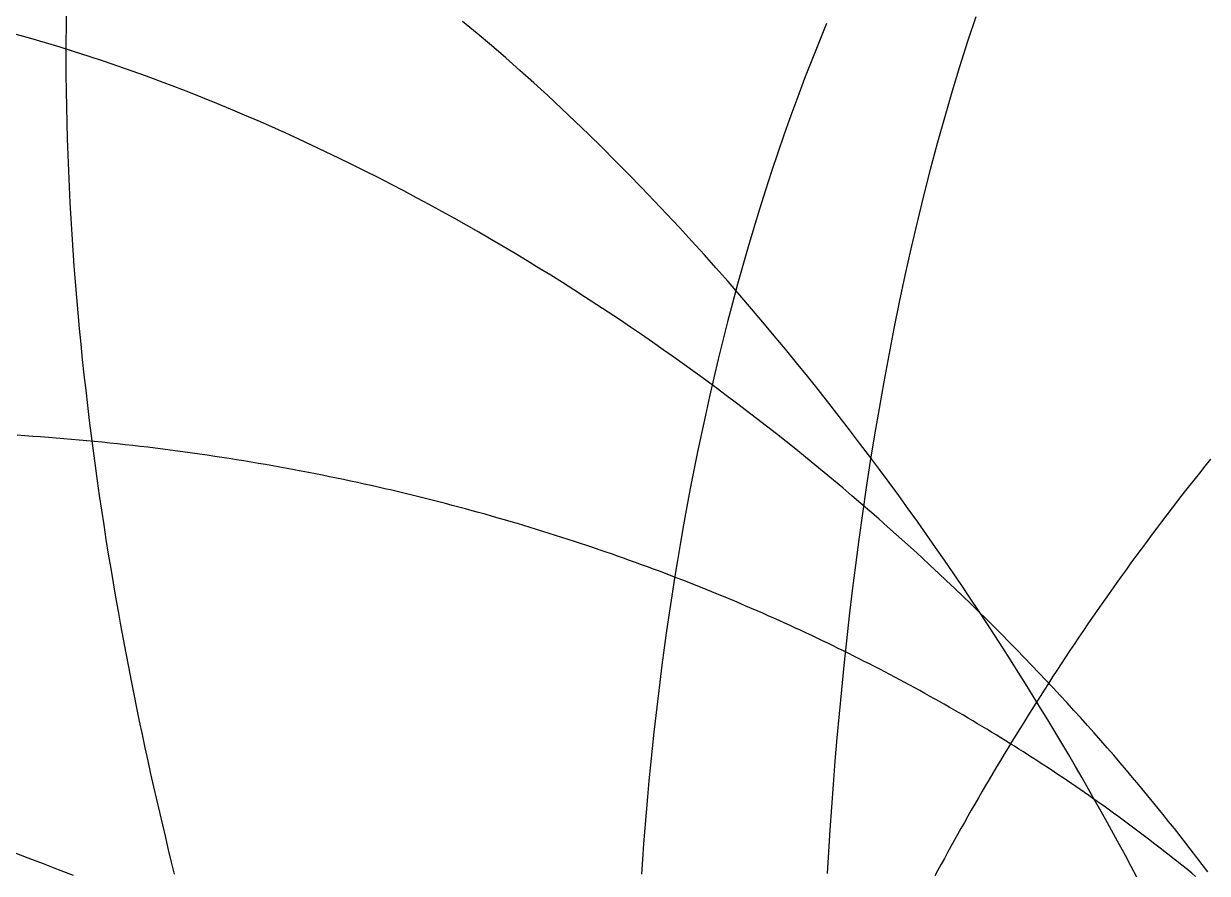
# Model space of a CAD drawing. Header units: metres. Extents: x -15.1 to 13.7, y -13.9 to 15.
# Drawn here: x -5.27 to 0.46, y 6.03 to 10.14 of the extents above; entities that cross this region are included whole.
import ezdxf

# ---------------------------------------------------------------- set-up
doc = ezdxf.new("R2010")
doc.units = ezdxf.units.M

msp = doc.modelspace()

# ---------------------------------------------------------------- linework, layer by layer
for points in [[(-5.0667, 10.2071), (-5.0678, 10.1293), (-5.0684, 10.0515), (-5.0685, 9.9736), (-5.0682, 9.8958), (-5.0673, 9.8181), (-5.066, 9.7404), (-5.0643, 9.6627), (-5.0621, 9.5852), (-5.0595, 9.5077), (-5.0564, 9.4304), (-5.0529, 9.3532), (-5.049, 9.2762), (-5.0447, 9.1993), (-5.04, 9.1226), (-5.0349, 9.0461), (-5.0294, 8.9697), (-5.0236, 8.8937), (-5.0173, 8.8178), (-5.0107, 8.7422), (-5.0038, 8.6668), (-4.9965, 8.5917), (-4.9889, 8.5169), (-4.9809, 8.4424), (-4.9727, 8.3682), (-4.9641, 8.2943), (-4.9552, 8.2207), (-4.946, 8.1474), (-4.9365, 8.0745), (-4.9268, 8.002), (-4.9168, 7.9298), (-4.9065, 7.858), (-4.896, 7.7865), (-4.8852, 7.7155), (-4.8742, 7.6448), (-4.8629, 7.5745), (-4.8514, 7.5047), (-4.8397, 7.4353), (-4.8278, 7.3663), (-4.8158, 7.2977), (-4.8035, 7.2296), (-4.791, 7.1619), (-4.7784, 7.0946), (-4.7655, 7.0278), (-4.7526, 6.9615), (-4.7394, 6.8956), (-4.7261, 6.8302), (-4.7127, 6.7653), (-4.6992, 6.7008), (-4.6855, 6.6369), (-4.6717, 6.5734), (-4.6578, 6.5104), (-4.6437, 6.4479), (-4.6296, 6.3858), (-4.6154, 6.3243), (-4.6011, 6.2633), (-4.5867, 6.2028), (-4.5723, 6.1428), (-4.5578, 6.0832), (-4.5432, 6.0242)], [(0.1204, 6.0102), (0.0929, 6.062), (0.0648, 6.1143), (0.0363, 6.1669), (0.0073, 6.2199), (-0.0222, 6.2734), (-0.0522, 6.3272), (-0.0827, 6.3814), (-0.1138, 6.436), (-0.1454, 6.491), (-0.1775, 6.5463), (-0.2101, 6.6021), (-0.2433, 6.6582), (-0.2771, 6.7148), (-0.3114, 6.7717), (-0.3463, 6.829), (-0.3818, 6.8867), (-0.4179, 6.9447), (-0.4545, 7.0032), (-0.4918, 7.062), (-0.5296, 7.1211), (-0.5681, 7.1806), (-0.6072, 7.2405), (-0.6469, 7.3007), (-0.6873, 7.3613), (-0.7283, 7.4222), (-0.7699, 7.4835), (-0.8122, 7.545), (-0.8551, 7.6069), (-0.8988, 7.6691), (-0.9431, 7.7316), (-0.988, 7.7944), (-1.0337, 7.8575), (-1.08, 7.9208), (-1.127, 7.9844), (-1.1748, 8.0483), (-1.2232, 8.1124), (-1.2723, 8.1767), (-1.3222, 8.2412), (-1.3728, 8.3059), (-1.4241, 8.3708), (-1.4761, 8.4358), (-1.5288, 8.501), (-1.5823, 8.5663), (-1.6365, 8.6317), (-1.6914, 8.6972), (-1.747, 8.7627), (-1.8034, 8.8282), (-1.8605, 8.8938), (-1.9184, 8.9594), (-1.9769, 9.0248), (-2.0362, 9.0903), (-2.0962, 9.1556), (-2.1569, 9.2207), (-2.2183, 9.2857), (-2.2804, 9.3505), (-2.3432, 9.415), (-2.4067, 9.4792), (-2.4709, 9.5431), (-2.5357, 9.6067), (-2.6012, 9.6698), (-2.6673, 9.7324), (-2.734, 9.7946), (-2.8014, 9.8562), (-2.8693, 9.9172), (-2.9378, 9.9775), (-3.0068, 10.0371), (-3.0764, 10.0959), (-3.1464, 10.1539)], [(-0.6604, 10.176), (-0.7003, 10.0562), (-0.7389, 9.9349), (-0.7763, 9.812), (-0.8124, 9.6879), (-0.8473, 9.5626), (-0.881, 9.4363), (-0.9134, 9.3091), (-0.9446, 9.1813), (-0.9745, 9.053), (-1.0032, 8.9242), (-1.0307, 8.7953), (-1.0571, 8.6662), (-1.0822, 8.5372), (-1.1061, 8.4083), (-1.129, 8.2798), (-1.1507, 8.1517), (-1.1712, 8.0241), (-1.1908, 7.8972), (-1.2092, 7.771), (-1.2267, 7.6458), (-1.2431, 7.5214), (-1.2586, 7.3982), (-1.2731, 7.276), (-1.2868, 7.1551), (-1.2995, 7.0355), (-1.3114, 6.9173), (-1.3225, 6.8005), (-1.3328, 6.6852), (-1.3424, 6.5715), (-1.3512, 6.4593), (-1.3594, 6.3488), (-1.3669, 6.24), (-1.3737, 6.1329), (-1.38, 6.0275)], [(-1.3831, 10.144), (-1.4194, 10.0557), (-1.4548, 9.9669), (-1.4894, 9.8778), (-1.5231, 9.7882), (-1.556, 9.6983), (-1.588, 9.6081), (-1.6192, 9.5176), (-1.6495, 9.4269), (-1.679, 9.3361), (-1.7077, 9.2452), (-1.7355, 9.1541), (-1.7625, 9.063), (-1.7888, 8.972), (-1.8142, 8.8809), (-1.8388, 8.79), (-1.8626, 8.6991), (-1.8857, 8.6084), (-1.908, 8.5179), (-1.9295, 8.4276), (-1.9503, 8.3375), (-1.9704, 8.2478), (-1.9897, 8.1584), (-2.0083, 8.0693), (-2.0262, 7.9806), (-2.0434, 7.8923), (-2.06, 7.8044), (-2.0759, 7.717), (-2.0911, 7.6301), (-2.1057, 7.5437), (-2.1197, 7.4578), (-2.133, 7.3725), (-2.1458, 7.2877), (-2.158, 7.2036), (-2.1696, 7.1201), (-2.1806, 7.0372), (-2.1911, 6.955), (-2.2011, 6.8734), (-2.2106, 6.7925), (-2.2195, 6.7124), (-2.228, 6.6329), (-2.236, 6.5542), (-2.2435, 6.4762), (-2.2506, 6.399), (-2.2572, 6.3225), (-2.2635, 6.2468), (-2.2693, 6.1719), (-2.2747, 6.0977), (-2.2797, 6.0244)], [(0.4633, 6.0363), (0.4371, 6.0708), (0.4107, 6.1054), (0.384, 6.1401), (0.3569, 6.175), (0.3296, 6.2099), (0.302, 6.2449), (0.274, 6.28), (0.2457, 6.3152), (0.2171, 6.3506), (0.1882, 6.3859), (0.1589, 6.4214), (0.1294, 6.457), (0.0995, 6.4927), (0.0692, 6.5284), (0.0387, 6.5642), (0.0078, 6.6002), (-0.0235, 6.6362), (-0.055, 6.6722), (-0.087, 6.7084), (-0.1192, 6.7446), (-0.1518, 6.7809), (-0.1848, 6.8173), (-0.2181, 6.8538), (-0.2518, 6.8903), (-0.2859, 6.9269), (-0.3203, 6.9636), (-0.355, 7.0003), (-0.3901, 7.0371), (-0.4256, 7.0739), (-0.4615, 7.1108), (-0.4978, 7.1478), (-0.5344, 7.1848), (-0.5714, 7.2219), (-0.6088, 7.259), (-0.6465, 7.2962), (-0.6847, 7.3334), (-0.7232, 7.3706), (-0.7621, 7.4079), (-0.8015, 7.4452), (-0.8412, 7.4826), (-0.8813, 7.52), (-0.9218, 7.5574), (-0.9627, 7.5948), (-1.004, 7.6323), (-1.0458, 7.6697), (-1.0879, 7.7072), (-1.1305, 7.7447), (-1.1734, 7.7822), (-1.2168, 7.8198), (-1.2606, 7.8573), (-1.3048, 7.8948), (-1.3495, 7.9323), (-1.3945, 7.9698), (-1.44, 8.0073), (-1.4859, 8.0447), (-1.5323, 8.0821), (-1.5791, 8.1196), (-1.6263, 8.1569), (-1.6739, 8.1943), (-1.722, 8.2315), (-1.7705, 8.2688), (-1.8194, 8.306), (-1.8688, 8.3431), (-1.9187, 8.3802), (-1.9689, 8.4172), (-2.0196, 8.4541), (-2.0708, 8.4909), (-2.1224, 8.5277), (-2.1744, 8.5644), (-2.2269, 8.6009), (-2.2799, 8.6374), (-2.3333, 8.6738), (-2.3871, 8.71), (-2.4414, 8.7461), (-2.4961, 8.7821), (-2.5512, 8.8179), (-2.6069, 8.8536), (-2.6629, 8.8891), (-2.7194, 8.9245), (-2.7764, 8.9597), (-2.8338, 8.9947), (-2.8916, 9.0295), (-2.9499, 9.0642), (-3.0086, 9.0986), (-3.0677, 9.1328), (-3.1273, 9.1668), (-3.1873, 9.2006), (-3.2477, 9.2341), (-3.3086, 9.2674), (-3.3699, 9.3004), (-3.4316, 9.3332), (-3.4938, 9.3656), (-3.5563, 9.3978), (-3.6193, 9.4296), (-3.6826, 9.4612), (-3.7464, 9.4924), (-3.8106, 9.5233), (-3.8751, 9.5538), (-3.9401, 9.584), (-4.0054, 9.6138), (-4.0711, 9.6432), (-4.1372, 9.6722), (-4.2036, 9.7008), (-4.2704, 9.729), (-4.3375, 9.7567), (-4.405, 9.784), (-4.4728, 9.8108), (-4.5409, 9.8371), (-4.6094, 9.8629), (-4.6781, 9.8883), (-4.7472, 9.9131), (-4.8165, 9.9373), (-4.8861, 9.961), (-4.956, 9.9842), (-5.0261, 10.0067), (-5.0965, 10.0286), (-5.167, 10.05), (-5.2378, 10.0706), (-5.3088, 10.0907)], [(0.4046, 6.0139), (0.3865, 6.0287), (0.3684, 6.0434), (0.3502, 6.0581), (0.3319, 6.0728), (0.3135, 6.0875), (0.295, 6.1021), (0.2765, 6.1168), (0.2578, 6.1314), (0.2391, 6.146), (0.2203, 6.1606), (0.2014, 6.1752), (0.1824, 6.1897), (0.1633, 6.2043), (0.1441, 6.2188), (0.1249, 6.2333), (0.1055, 6.2478), (0.0861, 6.2622), (0.0666, 6.2767), (0.047, 6.2911), (0.0272, 6.3055), (0.0074, 6.3199), (-0.0124, 6.3342), (-0.0324, 6.3486), (-0.0525, 6.3629), (-0.0726, 6.3772), (-0.0929, 6.3914), (-0.1132, 6.4057), (-0.1337, 6.4199), (-0.1542, 6.4341), (-0.1748, 6.4483), (-0.1955, 6.4624), (-0.2163, 6.4766), (-0.2372, 6.4907), (-0.2582, 6.5047), (-0.2793, 6.5188), (-0.3004, 6.5328), (-0.3217, 6.5468), (-0.3431, 6.5608), (-0.3645, 6.5747), (-0.3861, 6.5886), (-0.4077, 6.6025), (-0.4294, 6.6164), (-0.4512, 6.6302), (-0.4732, 6.644), (-0.4952, 6.6578), (-0.5173, 6.6715), (-0.5395, 6.6852), (-0.5618, 6.6989), (-0.5842, 6.7126), (-0.6067, 6.7262), (-0.6292, 6.7398), (-0.6519, 6.7533), (-0.6747, 6.7668), (-0.6976, 6.7803), (-0.7205, 6.7938), (-0.7436, 6.8072), (-0.7668, 6.8206), (-0.79, 6.8339), (-0.8134, 6.8473), (-0.8368, 6.8605), (-0.8604, 6.8738), (-0.884, 6.887), (-0.9077, 6.9002), (-0.9316, 6.9133), (-0.9555, 6.9264), (-0.9795, 6.9395), (-1.0037, 6.9525), (-1.0279, 6.9655), (-1.0522, 6.9784), (-1.0767, 6.9913), (-1.1012, 7.0042), (-1.1258, 7.017), (-1.1505, 7.0298), (-1.1753, 7.0425), (-1.2003, 7.0552), (-1.2253, 7.0679), (-1.2504, 7.0805), (-1.2756, 7.093), (-1.3009, 7.1056), (-1.3263, 7.118), (-1.3519, 7.1305), (-1.3775, 7.1429), (-1.4032, 7.1552), (-1.429, 7.1675), (-1.4549, 7.1798), (-1.4809, 7.192), (-1.507, 7.2041), (-1.5333, 7.2162), (-1.5596, 7.2283), (-1.586, 7.2403), (-1.6125, 7.2523), (-1.6391, 7.2642), (-1.6659, 7.2761), (-1.6927, 7.2879), (-1.7196, 7.2996), (-1.7466, 7.3113), (-1.7738, 7.323), (-1.801, 7.3346), (-1.8283, 7.3461), (-1.8558, 7.3576), (-1.8833, 7.3691), (-1.9109, 7.3805), (-1.9387, 7.3918), (-1.9665, 7.4031), (-1.9945, 7.4143), (-2.0225, 7.4255), (-2.0507, 7.4366), (-2.0789, 7.4476), (-2.1073, 7.4586), (-2.1357, 7.4695), (-2.1643, 7.4804), (-2.1929, 7.4912), (-2.2217, 7.502), (-2.2506, 7.5126), (-2.2795, 7.5233), (-2.3086, 7.5338), (-2.3378, 7.5443), (-2.3671, 7.5548), (-2.3965, 7.5652), (-2.4259, 7.5755), (-2.4555, 7.5857), (-2.4852, 7.5959), (-2.515, 7.606), (-2.5449, 7.616), (-2.5749, 7.626), (-2.605, 7.6359), (-2.6352, 7.6458), (-2.6655, 7.6555), (-2.696, 7.6653), (-2.7265, 7.6749), (-2.7571, 7.6844), (-2.7878, 7.6939), (-2.8187, 7.7034), (-2.8496, 7.7127), (-2.8806, 7.722), (-2.9118, 7.7312), (-2.943, 7.7403), (-2.9743, 7.7493), (-3.0058, 7.7583), (-3.0373, 7.7672), (-3.069, 7.776), (-3.1008, 7.7848), (-3.1326, 7.7934), (-3.1646, 7.802), (-3.1967, 7.8105), (-3.2288, 7.819), (-3.2611, 7.8273), (-3.2935, 7.8356), (-3.326, 7.8438), (-3.3585, 7.8519), (-3.3912, 7.8599), (-3.424, 7.8678), (-3.4569, 7.8757), (-3.4899, 7.8834), (-3.523, 7.8911), (-3.5562, 7.8987), (-3.5895, 7.9062), (-3.6229, 7.9136), (-3.6564, 7.9209), (-3.69, 7.9282), (-3.7237, 7.9353), (-3.7575, 7.9424), (-3.7914, 7.9493), (-3.8255, 7.9562), (-3.8596, 7.963), (-3.8938, 7.9697), (-3.9281, 7.9763), (-3.9625, 7.9828), (-3.997, 7.9892), (-4.0317, 7.9955), (-4.0664, 8.0017), (-4.1012, 8.0078), (-4.1361, 8.0138), (-4.1711, 8.0197), (-4.2062, 8.0255), (-4.2415, 8.0312), (-4.2768, 8.0369), (-4.3122, 8.0424), (-4.3477, 8.0478), (-4.3833, 8.0531), (-4.419, 8.0583), (-4.4548, 8.0634), (-4.4907, 8.0683), (-4.5267, 8.0732), (-4.5628, 8.078), (-4.599, 8.0827), (-4.6353, 8.0872), (-4.6717, 8.0917), (-4.7082, 8.096), (-4.7448, 8.1002), (-4.7815, 8.1043), (-4.8182, 8.1083), (-4.8551, 8.1122), (-4.8921, 8.116), (-4.9291, 8.1196), (-4.9663, 8.1232), (-5.0035, 8.1266), (-5.0408, 8.1299), (-5.0783, 8.1331), (-5.1158, 8.1362), (-5.1534, 8.1391), (-5.1911, 8.1419), (-5.2289, 8.1446), (-5.2668, 8.1472), (-5.3047, 8.1497)], [(0.4771, 8.0344), (0.4499, 8.0006), (0.4229, 7.9668), (0.3961, 7.9331), (0.3695, 7.8994), (0.3432, 7.8657), (0.317, 7.8321), (0.2911, 7.7985), (0.2655, 7.765), (0.24, 7.7315), (0.2147, 7.698), (0.1897, 7.6647), (0.1649, 7.6313), (0.1403, 7.5981), (0.1159, 7.5649), (0.0917, 7.5317), (0.0677, 7.4986), (0.044, 7.4656), (0.0204, 7.4327), (-0.0029, 7.3998), (-0.026, 7.367), (-0.049, 7.3343), (-0.0717, 7.3016), (-0.0942, 7.269), (-0.1166, 7.2365), (-0.1387, 7.2041), (-0.1606, 7.1717), (-0.1823, 7.1395), (-0.2039, 7.1073), (-0.2252, 7.0752), (-0.2463, 7.0432), (-0.2673, 7.0113), (-0.288, 6.9795), (-0.3086, 6.9478), (-0.329, 6.9161), (-0.3491, 6.8846), (-0.3691, 6.8531), (-0.389, 6.8218), (-0.4086, 6.7905), (-0.428, 6.7594), (-0.4473, 6.7283), (-0.4664, 6.6974), (-0.4853, 6.6665), (-0.504, 6.6358), (-0.5226, 6.6052), (-0.541, 6.5746), (-0.5592, 6.5442), (-0.5772, 6.5139), (-0.5951, 6.4837), (-0.6128, 6.4536), (-0.6303, 6.4236), (-0.6476, 6.3937), (-0.6648, 6.364), (-0.6819, 6.3343), (-0.6987, 6.3048), (-0.7154, 6.2753), (-0.732, 6.246), (-0.7484, 6.2168), (-0.7646, 6.1878), (-0.7807, 6.1588), (-0.7966, 6.13), (-0.8124, 6.1012), (-0.828, 6.0726), (-0.8435, 6.0442), (-0.8588, 6.0158)], [(-5.032, 6.0177), (-5.1044, 6.0461), (-5.1775, 6.0744), (-5.2513, 6.1025), (-5.3259, 6.1304)]]:
    msp.add_lwpolyline(points)

doc.saveas('drawing.dxf')
